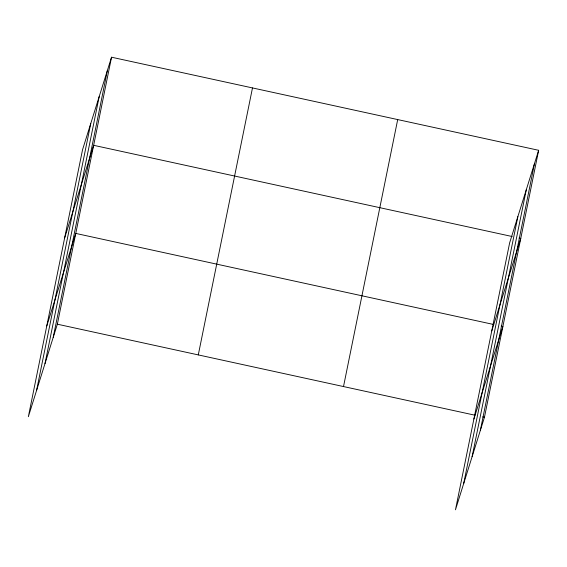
<?xml version="1.0" encoding="UTF-8"?>
<svg xmlns="http://www.w3.org/2000/svg" width="567" height="567" viewBox="0 0 567 567"><rect width="100%" height="100%" fill="white"/><g stroke="black" fill="none" stroke-linecap="round" stroke-linejoin="round"><path stroke-width="0.85" d="M36.55 390.535L90.748 123.556M45.006 363.567L99.197 96.588M53.206 337.393L107.404 70.414M111.536 57.21L82.548 149.723L28.35 416.702L57.345 324.189L111.536 57.21L538.65 150.298L484.452 417.277L455.464 509.79L509.655 242.811L538.65 150.298M198.287 354.907L252.485 87.928M343.51 386.559L397.701 119.58M463.664 483.616L517.862 216.637M472.113 456.655L526.311 189.676M480.313 430.481L534.511 163.502M64.659 237.828L93.654 145.315L512.171 236.524M46.777 325.933L75.765 233.42L493.425 324.444M491.773 330.915L520.768 238.402L519.046 238.027M473.892 419.013L502.879 326.5L501.164 326.124M57.345 324.189L474.997 415.214M482.737 416.901L484.452 417.277"/></g></svg>
